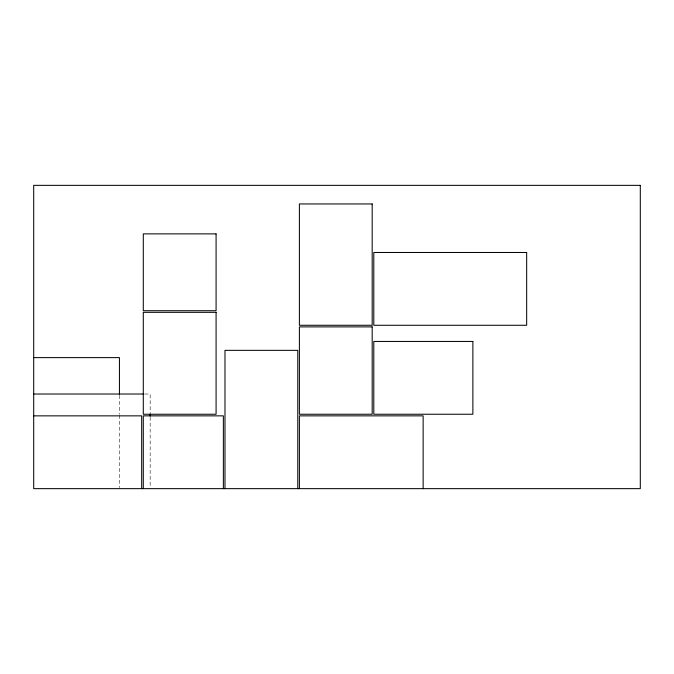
<?xml version="1.0" encoding="UTF-8"?>
<svg xmlns="http://www.w3.org/2000/svg" width="674" height="674" viewBox="0 0 674 674"><rect width="100%" height="100%" fill="white"/><g stroke="black" fill="none" stroke-linecap="round" stroke-linejoin="round"><path stroke-width="0.51" stroke-dasharray="3.37 2.53" d="M144.918 394.02L150.167 394.02L150.167 412.943M150.167 417.155L150.167 487.597M119.433 395.36L119.433 414.224M119.433 415.277L119.433 487.605"/><path stroke-width="1.01" d="M33.7 357.624L119.433 357.624L119.433 394.315M33.7 394.02L143.874 394.02M33.7 415.858L141.675 415.858L141.675 488.65M423.137 488.65L423.137 415.858L299.391 415.858L299.391 488.65M297.773 488.65L297.773 350.345L224.981 350.345L224.981 488.65M223.364 488.65L223.364 415.858L143.292 415.858L143.292 488.65M150.167 413.996L150.167 416.102M640.3 185.35L33.7 185.35L33.7 488.65L640.3 488.65L640.3 185.35M372.183 203.952L299.391 203.952L299.391 325.272L372.183 325.272L372.183 203.952M216.084 233.878L143.292 233.878L143.292 310.714L216.084 310.714L216.084 233.878M526.664 252.48L373.8 252.48L373.8 325.272L526.664 325.272L526.664 252.48M216.084 312.332L143.292 312.332L143.292 414.24L216.084 414.24L216.084 312.332M372.183 326.89L299.391 326.89L299.391 414.24L372.183 414.24L372.183 326.89M472.878 341.448L373.8 341.448L373.8 414.24L472.878 414.24L472.878 341.448"/></g></svg>
